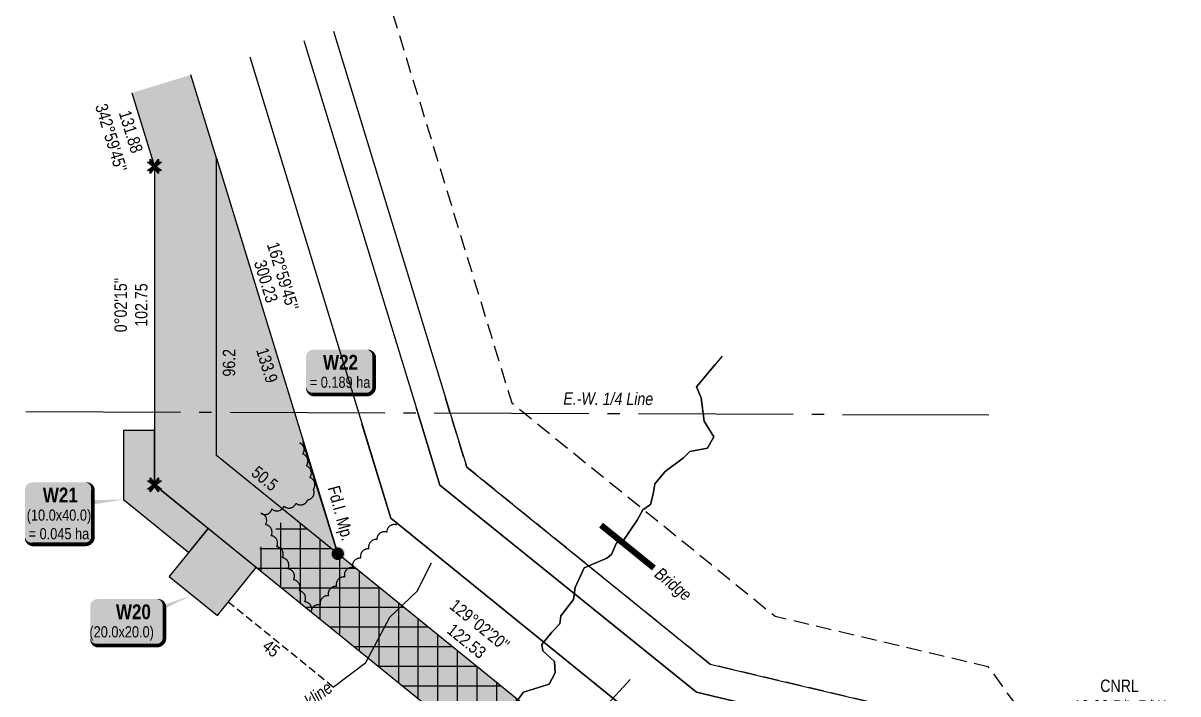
# Model space of a CAD drawing. Extents: x 481557 to 490744, y 6043801 to 6052728.
# Drawn here: x 482282 to 483215, y 6048289 to 6048831 of the extents above; entities that cross this region are included whole.
import ezdxf
from ezdxf.enums import TextEntityAlignment as Align

# ---------------------------------------------------------------- set-up
doc = ezdxf.new("R2010")
doc.units = 0
doc.header["$LTSCALE"] = 5
doc.header["$PDSIZE"] = 5
for name, pattern in [('0', [1, 1, 0]), ('foc-ACCESSROAD', [3.75, 2.5, -1.25]), ('foc-QUARTERLINE', [33, 25, -3, 2, -3]), ('foc-TIELINE', [1.875, 1.25, -0.625]), ('foc-WHEELTRACKS', [2, 0.4, -1.6])]:
    doc.linetypes.add(name, pattern=pattern)
doc.layers.get('Defpoints').update_dxf_attribs({"color": 9})
doc.layers.add('AS-GENERAL', color=48, linetype='Continuous', lineweight=18)
doc.layers.add('F-RW-T', color=190, linetype='Continuous', lineweight=9)
for name, color, linetype in [('C-AR', 13, 'foc-ACCESSROAD'), ('C-RW', 13, 'Continuous'), ('F-RW', 190, 'Continuous'), ('L-BD', 7, 'Continuous'), ('L-MON', 1, 'Continuous'), ('L-QSEC', 8, 'foc-QUARTERLINE'), ('P-PROPOSED', 10, 'Continuous'), ('P-PROPOSED-H', 21, 'Continuous'), ('P-TEMP-BLOCKS', 250, 'Continuous'), ('P-TEMP-BLUE-BORE-H', 131, 'Continuous'), ('P-TEMP-H', 41, 'Continuous'), ('P-TEMP-NO CUT-H', 104, 'Continuous'), ('P-TEMP_WORKSPACE', 46, 'Continuous'), ('T-BUSH', 110, '0'), ('T-CREEK', 160, 'Continuous'), ('T-SLOPE', 48, 'Continuous'), ('T-TIE', 201, 'foc-TIELINE'), ('T-WATER-P3', 160, 'foc-WHEELTRACKS')]:
    doc.layers.add(name, color=color, linetype=linetype)
doc.styles.add('80', font='ARIALN.TTF', dxfattribs={"height": 10})
doc.styles.add('80CG', font='ARIALN.TTF', dxfattribs={"height": 10})
doc.styles.add('80L', font='ARIALN.TTF', dxfattribs={"height": 10})
doc.styles.add('80LS', font='ARIALNI.TTF', dxfattribs={"height": 10})
doc.styles.add('BOLD', font='ARIALNB.TTF')
doc.styles.add('foc-LtypeFont', font='ARIALN.TTF', dxfattribs={"height": 7.35})
doc.linetypes.add('foc-TOPO-flowdirection-NOLINE', pattern='A,0,[">",foc-LtypeFont,S=0.3,R=0,X=0,Y=-0.945],-20,[">",foc-LtypeFont,S=0.3,R=0,X=0,Y=-0.945],0', length=20)
doc.dimstyles.new('Compass 5 000', dxfattribs={"dimscale": 5, "dimtxt": 9, "dimasz": 2, "dimexe": 0.2, "dimexo": 0.0625, "dimgap": 0.5, "dimtad": 0, "dimtih": 1, "dimtoh": 1, "dimzin": 0, "dimdsep": 46, "dimtxsty": '80CG', "dimcen": 0.1, "dimse1": 1, "dimse2": 1, "dimclrd": 256, "dimclrt": 256, "dimaunit": 1, "dimadec": 4, "dimazin": 0, "dimtfac": 0.06, "dimtofl": 0, "dimtmove": 0, "dimatfit": 1, "dimfxl": 0.2, "dimtolj": 1, "dimtzin": 0, "dimlwd": -1, "dimarcsym": 0})

# ---------------------------------------------------------------- blocks, each defined once
blk = doc.blocks.new('*D115')
at = {"layer": 'Defpoints', "color": 0, "transparency": 16777216}
for p in [(483059.51, 6048227.24), (483115.13, 6048150.85), (483094.93, 6048136.14)]:
    blk.add_point(p, dxfattribs=at)
at = {"layer": 'F-RW-T', "transparency": 16777216}
for p, q in [((483067.59, 6048233.13), (483118.53, 6048270.22)), ((483118.53, 6048270.22), (483128.53, 6048270.22)), ((483031.22, 6048206.65), (483023.14, 6048200.76))]:
    blk.add_line(p, q, dxfattribs=at)
for points in [[(483066.61, 6048234.48), (483068.57, 6048231.78), (483059.51, 6048227.24)], [(483030.24, 6048207.99), (483032.2, 6048205.3), (483039.3, 6048212.53)]]:
    blk.add_solid(points, dxfattribs=at)
at = {"layer": 'F-RW-T', "transparency": 16777216, "insert": (483167.61, 6048270.22), "char_height": 10, "attachment_point": 5, "style": '80CG'}
blk.add_mtext('\\A1;CNRL\\P10.00 P/L R/W\\PPlan 802 2994\\PPLA 800345', dxfattribs=at)
blk = doc.blocks.new('fdia')
at = {"color": 255, "const_width": 1}
blk.add_lwpolyline([(-0.5, 0, 1), (0.5, 0, 1)], format="xyb", close=True, dxfattribs=at)
blk = doc.blocks.new('Fdiaa')
blk.add_blockref('fdia', (0, 0))
blk = doc.blocks.new('fdib')
at = {"color": 1, "const_width": 1.6}
blk.add_lwpolyline([(-0.4, 0, 1), (0.4, 0, 1)], format="xyb", close=True, dxfattribs=at)
at = {"color": 1}
blk.add_circle((0, 0), 0.8, dxfattribs=at)
blk = doc.blocks.new('Fdibb')
blk.add_blockref('fdib', (0, 0))
blk = doc.blocks.new('fdicc')
for name in ['Fdibb', 'Fdiaa']:
    blk.add_blockref(name, (0, 0))
blk = doc.blocks.new('FDI')
blk.add_blockref('fdicc', (0, 0))
blk = doc.blocks.new('TEMP')
h = blk.add_hatch(color=255)
h.dxf.hatch_style = 1
h.paths.add_polyline_path([(0, 0.25), (-0.67, 1.15), (-0.67, 0.67), (-1.15, 0.67), (-0.25, 0), (-1.15, -0.67), (-0.67, -0.67), (-0.67, -1.15), (0, -0.25), (0.67, -1.15), (0.67, -0.67), (1.15, -0.67), (0.25, 0), (1.15, 0.67), (0.67, 0.67), (0.67, 1.15)])
h.paths.add_polyline_path([(0.57, 0.85), (0.57, 0.57), (0.85, 0.57), (0.08, 0), (0.85, -0.57), (0.57, -0.57), (0.57, -0.85), (0, -0.08), (-0.57, -0.85), (-0.57, -0.57), (-0.85, -0.57), (-0.08, 0), (-0.85, 0.57), (-0.57, 0.57), (-0.57, 0.85), (0, 0.08)], flags=16)
h = blk.add_hatch(color=1)
h.dxf.hatch_style = 1
h.paths.add_polyline_path([(0, 0.08), (-0.57, 0.85), (-0.57, 0.57), (-0.85, 0.57), (-0.08, 0), (-0.85, -0.57), (-0.57, -0.57), (-0.57, -0.85), (0, -0.08), (0.57, -0.85), (0.57, -0.57), (0.85, -0.57), (0.08, 0), (0.85, 0.57), (0.57, 0.57), (0.57, 0.85)])
at = {"color": 1}
for p, q in [((-0.08, 0), (0.08, 0)), ((0, 0.08), (0, -0.08))]:
    blk.add_line(p, q, dxfattribs=at)
at = {"color": 255, "flags": 128}
blk.add_lwpolyline([(-0.25, 0), (-1.15, 0.67), (-0.67, 0.67), (-0.67, 1.15), (0, 0.25), (0.67, 1.15), (0.67, 0.67), (1.15, 0.67), (0.25, 0), (1.15, -0.67), (0.67, -0.67), (0.67, -1.15), (0, -0.25), (-0.67, -1.15), (-0.67, -0.67), (-1.15, -0.67)], close=True, dxfattribs=at)
at = {"color": 1, "flags": 128}
blk.add_lwpolyline([(-0.08, 0), (-0.85, 0.57), (-0.57, 0.57), (-0.57, 0.85), (0, 0.08), (0.57, 0.85), (0.57, 0.57), (0.85, 0.57), (0.08, 0), (0.85, -0.57), (0.57, -0.57), (0.57, -0.85), (0, -0.08), (-0.57, -0.85), (-0.57, -0.57), (-0.85, -0.57)], close=True, dxfattribs=at)
blk = doc.blocks.new('*U132')
h = blk.add_hatch(color=191)
edge = h.paths.add_edge_path()
edge.add_line((-21.5, -17.79), (21.5, -17.79))
edge.add_arc((21.5, -11.79), 6, 270, 360)
edge.add_line((27.5, -11.79), (27.5, 12.5))
edge.add_arc((21.5, 12.5), 6, 0, 90)
edge.add_line((21.5, 18.5), (-21.5, 18.5))
edge.add_arc((-21.5, 12.5), 6, 90, 180)
edge.add_line((-27.5, 12.5), (-27.5, -11.79))
edge.add_arc((-21.5, -11.79), 6, 180, 270)
at = {"color": 250, "flags": 128}
blk.add_lwpolyline([(-21.5, -17.79, 3, 3, 0), (21.5, -17.79, 3, 3, 0.414214), (27.5, -11.79, 3, 3, 0), (27.5, 12.5, 3, 0, 0.414214), (21.5, 18.5, 0, 0, 0), (-21.5, 18.5, 0, 0, 0.414214), (-27.5, 12.5, 0, 0, 0), (-27.5, -11.79, 0, 3, 0.414214)], format="xyseb", close=True, dxfattribs=at)
at = {"flags": 128}
blk.add_lwpolyline([(8.96, 9.92, 0, 7.5, 0), (0, 0, 0, 0, 0)], format="xyseb", dxfattribs=at)
at = {"color": 250}
for tag, p, height, style in [('TEMP_AREA_W1_001', (-9.21, 2.24), 12, 'BOLD'), ('ENTER_TEXT_001', (-30.66, -12.47), 9, '80')]:
    blk.add_attdef(tag, p, '', height=height, dxfattribs=dict(at, style=style))
blk = doc.blocks.new('*U133')
h = blk.add_hatch(color=191)
edge = h.paths.add_edge_path()
edge.add_line((-24, -19.07), (24, -19.07))
edge.add_arc((24, -13.07), 6, 270, 360)
edge.add_line((30, -13.07), (30, 12.5))
edge.add_arc((24, 12.5), 6, 0, 90)
edge.add_line((24, 18.5), (-24, 18.5))
edge.add_arc((-24, 12.5), 6, 90, 180)
edge.add_line((-30, 12.5), (-30, -13.07))
edge.add_arc((-24, -13.07), 6, 180, 270)
at = {"color": 250, "flags": 128}
blk.add_lwpolyline([(-24, -19.07, 3, 3, 0), (24, -19.07, 3, 3, 0.414214), (30, -13.07, 3, 3, 0), (30, 12.5, 3, 0, 0.414214), (24, 18.5, 0, 0, 0), (-24, 18.5, 0, 0, 0.414214), (-30, 12.5, 0, 0, 0), (-30, -13.07, 0, 3, 0.414214)], format="xyseb", close=True, dxfattribs=at)
at = {"flags": 128}
blk.add_lwpolyline([(51.15, 21.12, 0, 7.5, 0), (0, 0, 0, 0, 0)], format="xyseb", dxfattribs=at)
at = {"color": 250}
for tag, p, height, style in [('TEMP_AREA_W1_001', (-9.21, 2.24), 12, 'BOLD'), ('ENTER_TEXT_001', (-30.66, -12.47), 9, '80')]:
    blk.add_attdef(tag, p, '', height=height, dxfattribs=dict(at, style=style))
blk = doc.blocks.new('*U134')
h = blk.add_hatch(color=191)
edge = h.paths.add_edge_path()
edge.add_line((-21.5, -31.62), (21.5, -31.62))
edge.add_arc((21.5, -25.62), 6, 270, 360)
edge.add_line((27.5, -25.62), (27.5, 12.5))
edge.add_arc((21.5, 12.5), 6, 0, 90)
edge.add_line((21.5, 18.5), (-21.5, 18.5))
edge.add_arc((-21.5, 12.5), 6, 90, 180)
edge.add_line((-27.5, 12.5), (-27.5, -25.62))
edge.add_arc((-21.5, -25.62), 6, 180, 270)
at = {"color": 250, "flags": 128}
blk.add_lwpolyline([(-21.5, -31.62, 3, 3, 0), (21.5, -31.62, 3, 3, 0.414214), (27.5, -25.62, 3, 3, 0), (27.5, 12.5, 3, 0, 0.414214), (21.5, 18.5, 0, 0, 0), (-21.5, 18.5, 0, 0, 0.414214), (-27.5, 12.5, 0, 0, 0), (-27.5, -25.62, 0, 3, 0.414214)], format="xyseb", close=True, dxfattribs=at)
at = {"flags": 128}
blk.add_lwpolyline([(52.2, 4.55, 0, 7.5, 0), (0, 0, 0, 0, 0)], format="xyseb", dxfattribs=at)
at = {"color": 250}
for tag, p, height, style in [('TEMP_AREA_W1_001', (-9.21, 2.24), 12, 'BOLD'), ('ENTER_TEXT_001', (-30.66, -12.47), 9, '80')]:
    blk.add_attdef(tag, p, '', height=height, dxfattribs=dict(at, style=style))

msp = doc.modelspace()

# ---------------------------------------------------------------- hatches: boundary and pattern name
at = {"layer": 'P-PROPOSED-H'}
h = msp.add_hatch(color=256, dxfattribs=at)
h.dxf.hatch_style = 1
h.paths.add_polyline_path([(483151.409, 6047812.177), (483191.792, 6047841.583), (483140.91, 6047911.491), (482773.599, 6048209.184), (482437.737, 6048481.531), (482437.737, 6048721.883), (482417.115, 6048789.15), (482369.548, 6048774.605), (482387.737, 6048715.157), (482387.737, 6048457.702), (482742.124, 6048170.368), (483104.358, 6047876.79)])
at = {"layer": 'P-TEMP-BLUE-BORE-H'}
h = msp.add_hatch(color=256, dxfattribs=at)
h.dxf.hatch_style = 1
h.paths.add_polyline_path([(482813.234, 6048177.078), (482781.758, 6048138.262), (482464.352, 6048395.647), (482495.826, 6048434.461)])
at = {"layer": 'P-TEMP-H'}
h = msp.add_hatch(color=256, dxfattribs=at)
h.dxf.hatch_style = 1
h.paths.add_polyline_path([(482535.802, 6048402.011), (482437.737, 6048481.531), (482437.737, 6048721.883)])
h = msp.add_hatch(color=256, dxfattribs=at)
h.dxf.hatch_style = 1
h.paths.add_polyline_path([(482431.203, 6048422.461), (482387.737, 6048457.702), (482387.737, 6048501.745), (482362.737, 6048501.745), (482362.737, 6048445.787), (482415.458, 6048403.041)])
h = msp.add_hatch(color=256, dxfattribs=at)
h.dxf.hatch_style = 1
h.paths.add_polyline_path([(482438.552, 6048352.133), (482470.041, 6048390.971), (482431.203, 6048422.461), (482399.714, 6048383.622)])
at = {"layer": 'P-TEMP-NO CUT-H', "ltscale": 2}
h = msp.add_hatch(dxfattribs=at)
h.set_pattern_fill('ANSI37', color=256, scale=4.997357, angle=45)
h.set_pattern_definition([(90, (557.513, 2800.148), (-15.866608316, 3e-15), []), (180, (557.513, 2800.148), (-3e-15, -15.866608316), [])])
h.paths.add_polyline_path([(482813.234, 6048177.078), (482781.758, 6048138.262), (482464.352, 6048395.647), (482495.826, 6048434.461)])

# ---------------------------------------------------------------- linework, layer by layer
at = {"layer": 'AS-GENERAL', "const_width": 5, "flags": 128}
msp.add_lwpolyline([(482748.645, 6048425.124), (482791.358, 6048390.529)], dxfattribs=at)
at = {"layer": 'C-AR', "flags": 128}
for points in [[(482580.147, 6048839.002), (482676.476, 6048523.974), (482686.837, 6048515.562), (482889.422, 6048351.477), (483061.254, 6048310.893), (483329.746, 6047942.006)], [(483289.341, 6047912.598), (483031.71, 6048266.564), (482887.576, 6048300.606), (482836.796, 6048312.644), (482640.069, 6048472.02), (482633.935, 6048492.079), (482626.685, 6048515.774), (482622.997, 6048527.835)]]:
    msp.add_lwpolyline(points, dxfattribs=at)
at = {"layer": 'C-RW', "flags": 128}
for points in [[(482464.707, 6048803.703), (482578.791, 6048430.693), (482804.76, 6048247.619), (483177.786, 6047945.747), (483232.189, 6047871)], [(483191.767, 6047841.579), (483140.91, 6047911.491), (482773.599, 6048209.184), (482535.802, 6048402.011), (482507.709, 6048492.491)]]:
    msp.add_lwpolyline(points, dxfattribs=at)
at = {"layer": 'F-RW', "flags": 128}
for points in [[(482532.321, 6048824.378), (482626.683, 6048515.774), (482633.934, 6048492.077), (482640.069, 6048472.02), (482836.795, 6048312.644), (482887.587, 6048300.733), (483031.71, 6048266.564), (483289.341, 6047912.598)], [(482508.43, 6048817.073), (482600.531, 6048515.868), (482618.411, 6048457.41), (482825.874, 6048290.059), (483016.935, 6048244.404), (483269.139, 6047897.894)], [(483269.139, 6047897.894), (483016.935, 6048244.404), (482825.874, 6048290.059), (482618.411, 6048457.41), (482600.531, 6048515.868), (482599.111, 6048520.512)], [(483232.188, 6047871), (482989.912, 6048203.871), (482804.76, 6048247.619), (482578.791, 6048430.693), (482555.418, 6048507.117)]]:
    msp.add_lwpolyline(points, dxfattribs=at)
at = {"layer": 'L-QSEC', "flags": 128}
msp.add_lwpolyline([(482283.866, 6048517.016), (483061.968, 6048514.286)], dxfattribs=at)
at = {"layer": 'P-PROPOSED'}
for points in [[(483191.792, 6047841.583), (483140.91, 6047911.491), (482773.599, 6048209.184), (482437.737, 6048481.531), (482437.737, 6048721.883), (482417.115, 6048789.15)], [(482369.548, 6048774.605), (482387.737, 6048715.157), (482387.737, 6048457.702), (482742.124, 6048170.368), (483104.358, 6047876.79), (483151.409, 6047812.177)]]:
    msp.add_lwpolyline(points, dxfattribs=at)
at = {"layer": 'P-TEMP_WORKSPACE', "flags": 128}
for points in [[(482535.802, 6048402.011), (482437.737, 6048481.531), (482437.737, 6048721.883), (482535.802, 6048402.011)], [(482431.203, 6048422.461), (482387.737, 6048457.702), (482387.737, 6048501.745), (482362.737, 6048501.745), (482362.737, 6048445.787), (482415.458, 6048403.041)], [(482438.552, 6048352.133), (482470.041, 6048390.971), (482431.203, 6048422.461), (482399.714, 6048383.622)]]:
    msp.add_lwpolyline(points, close=True, dxfattribs=at)
msp.add_lwpolyline([(482558.487, 6048314.056), (482558.829, 6048313.778)], dxfattribs=at)
at = {"layer": 'T-BUSH', "flags": 128}
msp.add_lwpolyline([(482583.604, 6048425.331, 0.5205671), (482575.53, 6048419.432, 0.5205671), (482567.455, 6048413.532, 0.5205671), (482560.923, 6048405.963, 0.5205671), (482554.404, 6048398.381, 0.5205671), (482547.884, 6048390.798, 0.5205671), (482541.364, 6048383.216, 0.5205671), (482534.845, 6048375.633, 0.5205671), (482528.325, 6048368.051, 0.5205671), (482521.805, 6048360.469, 0.5205671), (482514.351, 6048354.775, 0.5205671), (482509.196, 6048363.141, 0.5205671), (482504.669, 6048372.057, 0.5205671), (482500.141, 6048380.974, 0.5205671), (482495.614, 6048389.89, 0.5205671), (482491.087, 6048398.807, 0.5205671), (482486.56, 6048407.723, 0.5205671), (482482.032, 6048416.64, 0.5205671), (482477.505, 6048425.556, 0.5205671), (482473.801, 6048434.655, 0.5205671), (482482.657, 6048438.264, 0.5205671), (482492.402, 6048440.509, 0.5205671), (482502.147, 6048442.753, 0.5205671), (482511.479, 6048445.61, 0.5205671), (482516.131, 6048453.974, 0.5205671), (482513.265, 6048463.555, 0.5205671), (482510.4, 6048473.135, 0.5205671), (482507.534, 6048482.716, 0.5205671), (482504.864, 6048491.64, 0.5205671)], format="xyb", dxfattribs=at)
at = {"layer": 'T-CREEK', "flags": 128}
msp.add_lwpolyline([(482680.202, 6048282.591), (482685.932, 6048290.104), (482706.789, 6048296.586), (482711.637, 6048305.839), (482710.912, 6048314.951), (482701.499, 6048323.506), (482700.882, 6048328.719), (482708.924, 6048338.666), (482715.382, 6048345.274), (482716.259, 6048351.846), (482726.402, 6048365.109), (482727.664, 6048374.666), (482734.887, 6048390.686), (482753.412, 6048398.541), (482756.947, 6048401.519), (482761.172, 6048410.939), (482766.059, 6048411.709), (482777.762, 6048429.051), (482782.352, 6048437.411), (482788.669, 6048441.861), (482790.852, 6048450.244), (482792.089, 6048458.601), (482800.509, 6048468.574), (482815.259, 6048479.641), (482820.357, 6048484.589), (482834.744, 6048487.491), (482839.667, 6048496.414), (482832.012, 6048509.111), (482829.454, 6048528.136), (482825.659, 6048537.014), (482840.773, 6048554.892)], dxfattribs=at)
at = {"layer": 'T-SLOPE', "flags": 128}
for points in [[(482532.117, 6048294.244), (482558.487, 6048314.056), (482577.827, 6048350.881), (482599.957, 6048371.764), (482611.577, 6048394.576)], [(482655.367, 6048154.906), (482673.824, 6048196.114), (482679.722, 6048217.864), (482708.627, 6048229.699), (482729.674, 6048243.429), (482741.754, 6048260.766), (482754.782, 6048281.226), (482772.252, 6048300.381)]]:
    msp.add_lwpolyline(points, dxfattribs=at)
at = {"layer": 'T-WATER-P3', "linetype": 'foc-TOPO-flowdirection-NOLINE', "flags": 128}
msp.add_lwpolyline([(482846.582, 6048561.764), (482825.659, 6048537.014), (482829.454, 6048528.136), (482832.012, 6048509.111), (482839.667, 6048496.414), (482834.744, 6048487.491), (482820.357, 6048484.589), (482815.259, 6048479.641), (482800.509, 6048468.574), (482792.089, 6048458.601), (482790.852, 6048450.244), (482788.669, 6048441.861), (482782.352, 6048437.411), (482777.762, 6048429.051), (482766.059, 6048411.709), (482761.172, 6048410.939), (482756.947, 6048401.519), (482753.412, 6048398.541), (482734.887, 6048390.686), (482727.664, 6048374.666), (482726.402, 6048365.109), (482716.259, 6048351.846), (482715.382, 6048345.274), (482708.924, 6048338.666), (482700.882, 6048328.719), (482701.499, 6048323.506), (482710.912, 6048314.951), (482711.637, 6048305.839), (482706.789, 6048296.586), (482685.932, 6048290.104), (482680.202, 6048282.591), (482675.527, 6048255.374), (482663.389, 6048247.761), (482653.167, 6048247.649), (482650.687, 6048240.489), (482645.794, 6048236.951), (482638.592, 6048218.986), (482641.142, 6048214.794), (482636.662, 6048190.466), (482615.457, 6048175.134), (482595.844, 6048150.601), (482582.189, 6048119.584)], dxfattribs=at)

# ---------------------------------------------------------------- block references
at = {"layer": 'L-MON', "xscale": 4.997356950000007, "yscale": 4.997356950000007, "zscale": 4.997356950000007}
msp.add_blockref('TEMP', (482387.737, 6048457.702), dxfattribs=at)
at = {"layer": 'P-TEMP-BLOCKS'}
ref = msp.add_blockref('*U132', (482537.777, 6048548.545), dxfattribs=dict(at, xscale=0.9994680000000036, yscale=0.9994680000000036, zscale=0.9994680000000036))
ref.add_attrib('TEMP_AREA_W1_001', 'W22', (482523.975, 6048550.788), dxfattribs={"layer": '0', "color": 250, "height": 11.9936, "style": 'BOLD'})
ref.add_attrib('ENTER_TEXT_001', '= 0.189 ha', (482513.221, 6048536.198), dxfattribs={"layer": '0', "color": 250, "height": 8.9952, "style": '80'})
ref = msp.add_blockref('*U134', (482310.563, 6048441.236), dxfattribs=dict(at, xscale=0.9994680000000036, yscale=0.9994680000000036, zscale=0.9994680000000036))
ref.add_attrib('TEMP_AREA_W1_001', 'W21', (482297.534, 6048443.479), dxfattribs={"layer": '0', "color": 250, "height": 11.9936, "style": 'BOLD'})
ref.add_attrib('ENTER_TEXT_001', '(10.0x40.0)', (482284.5, 6048428.772), dxfattribs={"layer": '0', "color": 250, "height": 8.99521, "style": '80'})
ref.add_attrib('ENTER_TEXT_002', '= 0.045 ha', (482286.007, 6048413.744), dxfattribs={"layer": '0', "color": 250, "height": 8.9952, "style": '80'})
at = {"layer": 'P-TEMP-BLOCKS', "xscale": 0.9994680000000036, "yscale": 0.9994680000000036, "zscale": 0.9994680000000036}
msp.add_blockref('*U133', (482365.8, 6048346.876), dxfattribs=at).add_auto_attribs({'TEMP_AREA_W1_001': 'W20', 'ENTER_TEXT_001': '(20.0x20.0)'})

# ---------------------------------------------------------------- texts
at = {"layer": 'AS-GENERAL', "insert": (482797.057, 6048392.049), "char_height": 10, "attachment_point": 1, "rotation": 320.994133, "style": '80LS'}
msp.add_mtext_dynamic_manual_height_columns('\\pi0.31657;Bridge', width=32.95921, gutter_width=50.027, heights=[0], dxfattribs=at)
at = {"layer": 'L-BD', "style": '80L'}
for s, height, p in [("162°59'45''", 9.99471, (482491.563, 6048626.413)), ('300.23', 9.9947, (482477.942, 6048622.252))]:
    msp.add_text(s, height=height, rotation=286.9884, dxfattribs=at).set_placement(p, align=Align.MIDDLE)
at = {"layer": 'L-BD', "attachment_point": 2, "style": '80L'}
for s, insert, char_height, width, rotation in [("0°02'15''\\P102.75 ", (482355.425, 6048603.069), 9.9947, 25.19813, 90), ("129°02'20''\\P122.53", (482653.715, 6048348.333), 9.99471, 51.50979, 320.9651)]:
    msp.add_mtext(s, dxfattribs=dict(at, insert=insert, char_height=char_height, width=width, rotation=rotation))
at = {"layer": 'L-QSEC', "insert": (482717.83, 6048532.494), "char_height": 10, "attachment_point": 1, "rotation": 359.79897, "style": '80L'}
msp.add_mtext_dynamic_manual_height_columns('\\pi0.36457;{\\fArial Narrow|b0|i1|c0|p34;E.-W. 1/4 Line}', width=72.4822, gutter_width=50.027, heights=[0], dxfattribs=at)
at = {"layer": 'P-TEMP_WORKSPACE', "char_height": 9.9947, "width": 25.19813, "attachment_point": 2, "style": '80L'}
for s, insert, rotation in [('96.2', (482442.96, 6048556.425), 89.925658), ('133.9', (482483.545, 6048555.847), 286.988357), ('50.5', (482480.134, 6048466.789), 320.961766)]:
    msp.add_mtext(s, dxfattribs=dict(at, insert=insert, rotation=rotation))
at = {"layer": 'T-SLOPE', "insert": (482488.406, 6048270.765), "char_height": 10, "attachment_point": 1, "rotation": 36.918537, "style": '80L'}
msp.add_mtext_dynamic_manual_height_columns('{\\fArial Narrow|b0|i1|c0|p34;Breakline}', width=46.09445, gutter_width=50.053, heights=[0], dxfattribs=at)

# ---------------------------------------------------------------- dimensions: what is measured, and where the dimension line sits
at = {"layer": 'F-RW-T', "color": 6}
dim = msp.add_linear_dim(base=(483059.507, 6048227.242), p1=(483094.926, 6048136.143), p2=(483115.128, 6048150.853), angle=36.059671, text='CNRL\\P10.00 P/L R/W\\PPlan 802 2994\\PPLA 800345', dimstyle='Compass 5 000', dxfattribs=at)
dim.commit()
dim.dimension.update_dxf_attribs({"geometry": '*D115', "text_midpoint": (483167.615, 6048270.219), "dimtype": 161})

# ---------------------------------------------------------------- next in the draw order: texts
at = {"layer": 'L-BD', "insert": (482373.488, 6048744.678), "char_height": 9.99471, "width": 36.74223, "attachment_point": 2, "rotation": 287.0788, "style": '80L', "bg_fill": 3, "box_fill_scale": 1, "bg_fill_color": 256, "bg_fill_transparency": 0}
msp.add_mtext("131.88\\P342°59'45'' ", dxfattribs=at)
at = {"layer": 'L-MON', "insert": (482543.146, 6048436.147), "char_height": 10, "width": 44.3292, "attachment_point": 2, "rotation": 285.282265, "style": '80L', "bg_fill": 3, "box_fill_scale": 1, "bg_fill_color": 256, "bg_fill_transparency": 0}
msp.add_mtext('Fd.I. Mp.', dxfattribs=at)
at = {"layer": 'T-TIE', "insert": (482485.256, 6048329.38), "char_height": 10, "width": 12.36467, "attachment_point": 2, "rotation": 320.965107, "style": '80L', "bg_fill": 3, "box_fill_scale": 1, "bg_fill_color": 256, "bg_fill_transparency": 0}
msp.add_mtext('45', dxfattribs=at)

# ---------------------------------------------------------------- next in the draw order: linework, layer by layer
at = {"layer": 'T-TIE'}
msp.add_line((482532.117, 6048294.244), (482447.344, 6048362.977), dxfattribs=at)

# ---------------------------------------------------------------- next in the draw order: block references
at = {"layer": 'L-MON'}
for name, p, xscale, yscale, zscale in [('TEMP', (482387.737, 6048715.157), 4.997356950000007, 4.997356950000007, 4.997356950000007), ('FDI', (482535.802, 6048402.011), 5.000000000000012, 5.000000000000012, 5.000000000000012)]:
    msp.add_blockref(name, p, dxfattribs=dict(at, xscale=xscale, yscale=yscale, zscale=zscale))

doc.saveas('drawing.dxf')
